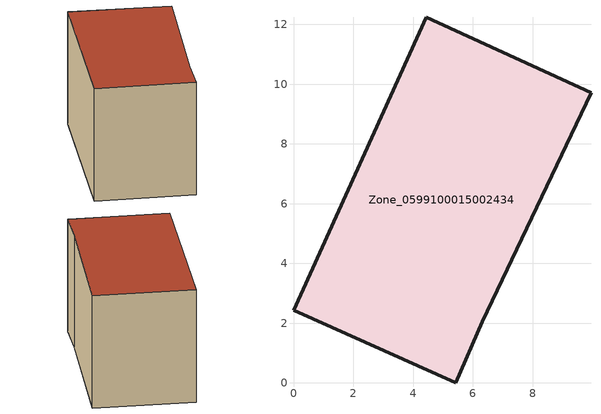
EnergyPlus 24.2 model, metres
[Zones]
Zone_0599100015002434
 floor ground (C_G): 6.32,2.05 5.44,0 0,2.44 4.45,12.24 9.96,9.71 z0.74
 wall outside (C_F): 4.45,12.24 0,2.44 5.44,0 6.32,2.05 9.96,9.71 4.45,12.24 z0.74:7.87
 roof outside (C_R): 9.96,9.71 4.45,12.24 0,2.44 5.44,0 6.32,2.05 z7.87
[BUILDING]
Pand.0599100015002434: North Axis=0; Terrain=City; Loads Convergence Tolerance Value=0.04; Temperature Convergence Tolerance Value=0.4; Solar Distribution=FullExterior; Maximum Number of Warmup Days=25; Minimum Number of Warmup Days=1
[Site:Location]
Rotterdam.The.Hague.AP_ZH_NLD Design_Conditions: Latitude=51.96; Longitude=4.45; Time Zone=1; Elevation=-4.5
[SITE:GROUNDTEMPERATURE:BUILDINGSURFACE]
18, 18, 18, 18, 18, 18, 18, 18, 18, 18, 18, 18
[MATERIAL] Thermal Absorptance=0.9; Solar Absorptance=0.7; Visible Absorptance=0.7
Name | Roughness | Thickness | Conductivity | Density | Specific Heat
G.TI.1965-1974 | MediumSmooth | 0.15 | 0.882353 | 540 | 1210
F.TI.1965-1974 | Rough | 0.3 | 0.697674 | 1920 | 840
R.TI.1965-1974 | MediumRough | 0.2 | 0.232558 | 1500 | 1000
[CONSTRUCTION]
C_G: G.TI.1965-1974
C_F: F.TI.1965-1974
C_R: R.TI.1965-1974
[ZONE]
Zone_0599100015002434: Type=1; Multiplier=1; Ceiling Height=Autocalculate; Volume=Autocalculate; Floor Area=autocalculate; Part of Total Floor Area=Yes
[ZONEINFILTRATION:DESIGNFLOWRATE]
Infil_Zone_0599100015002434: Zone or ZoneList or Space or SpaceList=Zone_0599100015002434; Schedule=AlwaysOn; Design Flow Rate Calculation Method=Flow/Area; Flow Rate per Floor Area=0.003; Constant Term Coefficient=1; Temperature Term Coefficient=0; Velocity Term Coefficient=0; Velocity Squared Term Coefficient=0
[HVACTEMPLATE:ZONE:IDEALLOADSAIRSYSTEM]
Zone_0599100015002434: Maximum Heating Supply Air Temperature=50; Minimum Cooling Supply Air Temperature=13; Maximum Heating Supply Air Humidity Ratio=0.0156; Minimum Cooling Supply Air Humidity Ratio=0.0077; Heating Limit=NoLimit; Cooling Limit=NoLimit; Dehumidification Control Type=ConstantSensibleHeatRatio; Cooling Sensible Heat Ratio=0.7; Dehumidification Setpoint=60; Humidification Control Type=None; Humidification Setpoint=30; Outdoor Air Method=None; Outdoor Air Flow Rate per Person=0.00944; Outdoor Air Flow Rate per Zone Floor Area=0; Outdoor Air Flow Rate per Zone=0; Demand Controlled Ventilation Type=None; Outdoor Air Economizer Type=NoEconomizer; Heat Recovery Type=None; Sensible Heat Recovery Effectiveness=0.7; Latent Heat Recovery Effectiveness=0.65
[ZONECONTROL:THERMOSTAT]
ThermostatControl_Zone_0599100015002434: Zone or ZoneList=Zone_0599100015002434; Control Type Schedule=DualSetpointControlType; Control 1=Thermostat_Zone_0599100015002434; Temperature Difference Between Cutout And Setpoint=0
[THERMOSTATSETPOINT:DUALSETPOINT]
Thermostat_Zone_0599100015002434: Heating Setpoint Temperature Schedule=HeatingSetpoint_Zone_0599100015002434; Cooling Setpoint Temperature Schedule=CoolingSetpoint_Zone_0599100015002434
[SCHEDULE:COMPACT]
HeatingSetpoint_Zone_0599100015002434: Through: 12/31, For: AllDays, Until: 24:00, 21
CoolingSetpoint_Zone_0599100015002434: Through: 12/31, For: AllDays, Until: 24:00, 24
DualSetpointControlType: Through: 12/31, For: AllDays, Until: 24:00, 4
AlwaysOn: Through: 12/31, For: AllDays, Until: 24:00, 1
